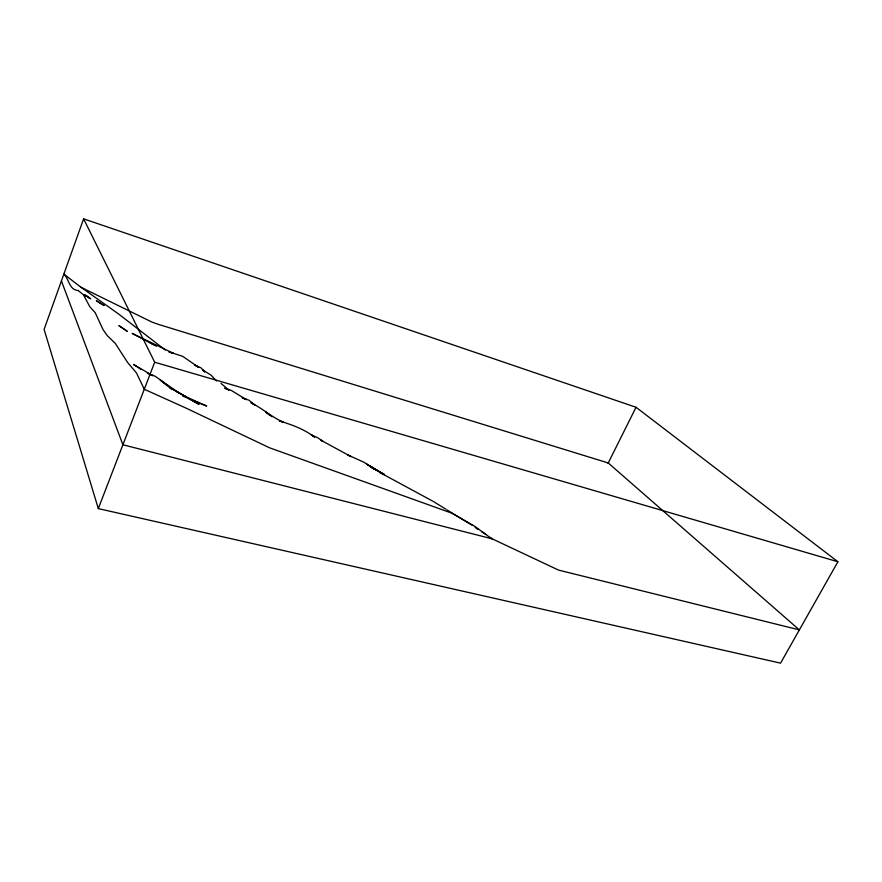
<?xml version="1.0" encoding="UTF-8"?>
<svg xmlns="http://www.w3.org/2000/svg" width="882" height="882" viewBox="0 0 882 882"><rect width="100%" height="100%" fill="white"/><g stroke="black" fill="none" stroke-linecap="round" stroke-linejoin="round"><path stroke-width="1.32" d="M83.614 218.846L44.1 329.394L98.31 508.605L780.559 663.154L837.9 561.757L636.043 407.275L83.614 218.846L154.692 362.226L837.9 561.757M98.31 508.605L154.692 362.226M608.007 463.425L636.043 407.275M182.552 396.007L206.708 406.04L196.521 401.773M385.214 475.409L432.952 501.263M199.123 402.842L184.04 395.775L169.355 387.275L186.499 397.054L176.731 391.663M380.087 472.851L382.16 473.866M383.185 474.362L384.111 474.814M370.528 466.931L384.442 474.56L370.473 466.898M83.79 294.687L89.358 297.796L84.474 294.698M153.225 344.454L132.168 333.418L173.644 353.45L168.848 351.841L182.662 356.317L198.659 367.32L194.459 364.994L201.008 367.86L204.613 371.752M384.828 475.034L366.714 464.252L381.719 472.961M433.856 501.792L445.829 509.157M156.412 346.284L148.264 341.532L154.582 345.237M372.601 467.703L375.732 469.566L363.935 462.245L347.971 455.024L351.091 456.633L320.453 439.964L322.625 441.265M446.965 509.906L471.848 525.099M378.885 471.462L369.889 465.961M490.039 537.447L492.167 538.825L122.896 444.771L61.42 280.928M481.638 531.747L485.75 534.327M179.09 393.096L155.243 376.294L147.305 373.108L152.74 375.677L133.469 364.42L140.833 369.227M478.143 529.531L475.155 527.458M85.51 295.382L90.703 298.833L85.874 295.536M322.735 441.221L317.829 437.803L311.368 434.914L314.62 437.086C304.345 429.302 291.788 424.65 279.473 420.979L283.486 422.169C271.689 417.285 262.373 408.234 250.995 402.754L254.832 405.014L249.022 400.219L242.208 397.76L246.287 399.612L231.569 390.572L224.723 388.124L228.923 390.087L221.018 383.416M269.727 415.014L265.835 412.103L272.02 416.767M170.303 388.025L172.199 389.524M167.326 385.655L160.237 380.01L172.144 389.414M165.298 350.022L118.541 313.959L80.483 286.904M204.58 371.851L202.75 369.999L211.107 375.181L216.531 380.98M78.2 290.531C69.215 290.123 69.171 279.12 63.868 274.093L80.968 287.267L152.233 322.217L158.253 324.322L608.227 462.962L799.368 629.902L558.538 570.092L491.076 538.296L475.034 526.488L451.749 513.126L269.539 447.791L185.341 407.782L144.273 389.26L136.534 373.042L127.515 362.348L115.344 343.462L107.174 335.524L103.018 329.548L95.201 312.669L89.821 306.749L83.448 294.786L78.2 290.531M198.825 404.243L188.891 398.609L198.825 404.243M103.944 305.448L96.447 300.806L103.944 305.448M127.118 331.191L119.037 325.723L127.118 331.191"/></g></svg>
